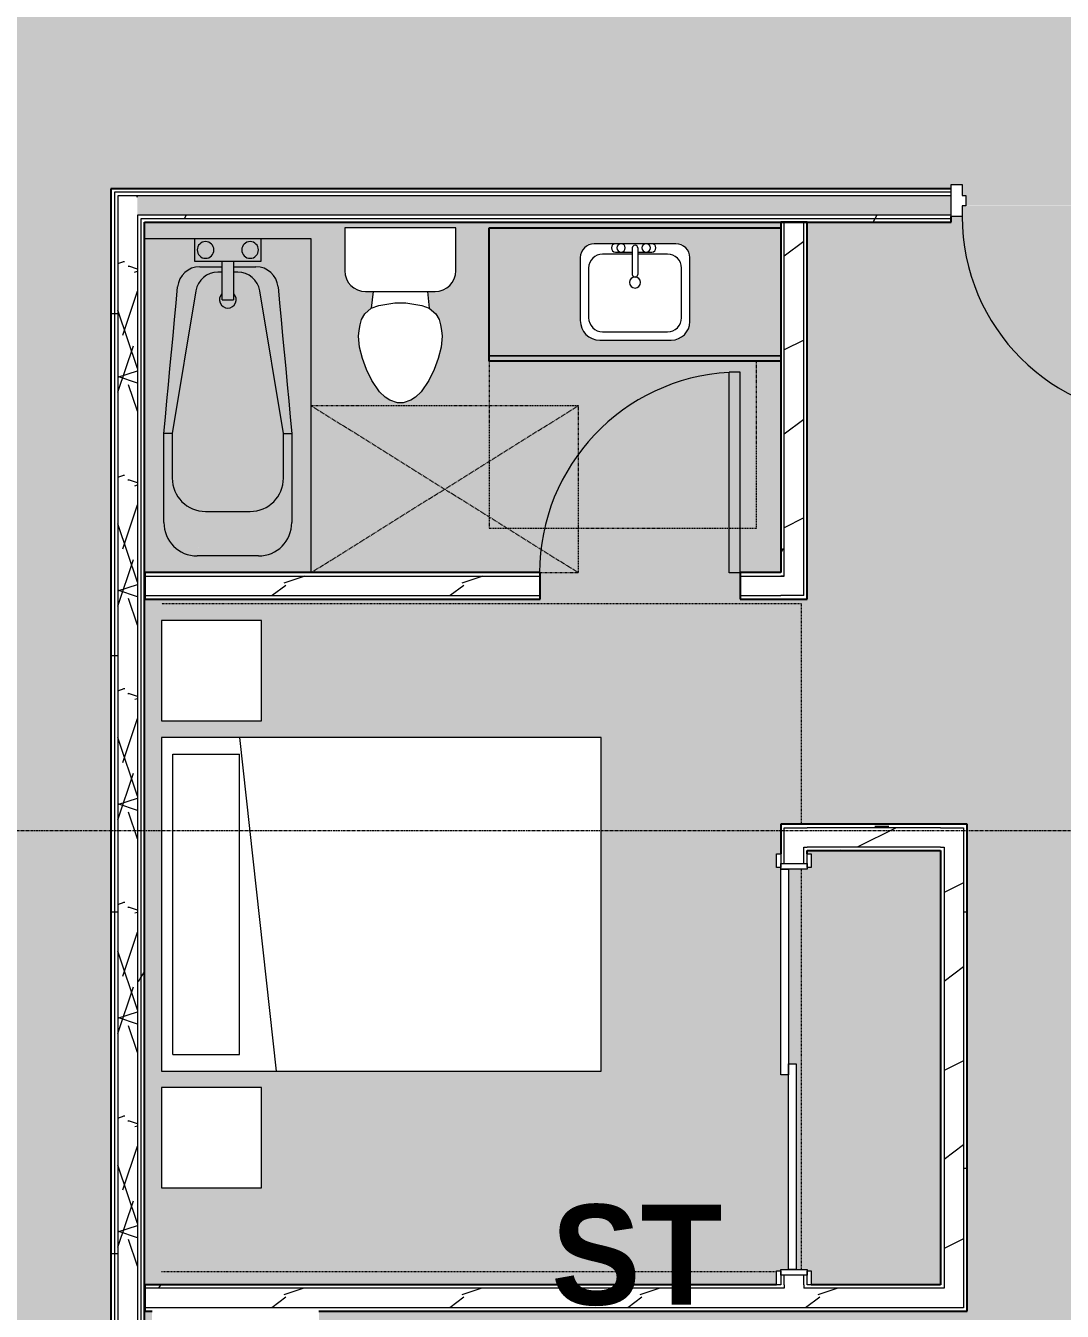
# Model space of a CAD drawing. Header units: inches. Extents: x -4501 to -113, y 9396 to 12816.
# Drawn here: x -3424.2 to -3237.9, y 11448.2 to 11679.3 of the extents above; entities that cross this region are included whole.
import ezdxf

# ---------------------------------------------------------------- set-up
doc = ezdxf.new("R2010")
doc.units = ezdxf.units.IN
doc.header["$MEASUREMENT"] = 0
for name, pattern in [('Dash 1_16_', [0.125, 0.0625, -0.0625]), ('Grid Line 1_2_', [0.875, 0.5, -0.125, 0.125, -0.125]), ('Hidden 1_8_', [0.1875, 0.125, -0.0625])]:
    doc.linetypes.add(name, pattern=pattern)
for name, color, linetype, lineweight in [('0-1', 7, 'Continuous', 5), ('0-3', 7, 'Continuous', 9), ('A-AREA-IDEN', 2, 'Continuous', 9), ('A-AREA-PATT-5', 254, 'Continuous', 9), ('A-DETL-HDLN-1', 7, 'Hidden 1_8_', 9), ('A-DOOR', 31, 'Continuous', 9), ('A-DOOR-3', 7, 'Continuous', 9), ('A-DOOR-4', 90, 'Continuous', 13), ('A-DOOR-6', 31, 'Continuous', 13), ('A-DOOR-FRAM', 31, 'Continuous', 13), ('A-DOOR-FRAM-2', 90, 'Continuous', 13), ('A-WALL', 113, 'Continuous', 9), ('A-WALL-3', 250, 'Continuous', 25), ('A-WALL-4', 7, 'Continuous', 9), ('A-WALL-PATT-1', 7, 'Continuous', 9), ('A-WALL-PATT-2', 8, 'Continuous', 9), ('A-WALL-PATT-3', 111, 'Continuous', 9), ('I-FURN-2', 7, 'Continuous', 9), ('I-FURN-HDLN-1', 254, 'Dash 1_16_', 9), ('I-WALL-1', 2, 'Continuous', 25), ('P-SANR-FIXT-1', 7, 'Continuous', 9), ('P-SANR-FIXT-3', 8, 'Continuous', 9), ('Q-CASE-1', 254, 'Continuous', 9), ('Q-CASE-2', 250, 'Continuous', 25), ('Q-CASE-3', 7, 'Continuous', 9), ('S-GRID-1', 1, 'Grid Line 1_2_', 9)]:
    doc.layers.add(name, color=color, linetype=linetype, lineweight=lineweight)
doc.layers.add('A-AREA-PATT-7', color=254, linetype='Continuous', lineweight=9, transparency=0.9)
doc.styles.add('Century Gothic_B', font='GOTHICB.TTF', dxfattribs={"height": 18})
pattern_1 = [(0, (0, 0), (61.44, 15.36), [2.534, -43.546, 2.534, -43.546, -245.76]), (0, (0, 0), (61.44, 15.36), [-92.16, 2.534, -89.626, 2.534, -43.546, -107.52]), (0, (0, 0), (61.44, 15.36), [-230.4, 2.534, -28.186, 2.534, -74.266]), (120, (23.04, 7.68), (-44.02215, 45.5286), [2.534, -43.546, 2.534, -43.546, -245.76]), (120, (23.04, 7.68), (-44.02215, 45.5286), [-92.16, 2.534, -89.626, 2.534, -43.546, -107.52]), (120, (23.04, 7.68), (-44.02215, 45.5286), [-230.4, 2.534, -28.186, 2.534, -74.266]), (240, (30.72, 38.4), (-17.41785, -60.8886), [2.534, -43.546, 2.534, -43.546, -245.76]), (240, (30.72, 38.4), (-17.41785, -60.8886), [-92.16, 2.534, -89.626, 2.534, -43.546, -107.52]), (240, (30.72, 38.4), (-17.41785, -60.8886), [-230.4, 2.534, -28.186, 2.534, -74.266])]
pattern_2 = [(216.87, (12.795, 31.987), (95.9612857, 63.9749714), [15.994, -143.942]), (206.565, (31.987, 22.391), (-31.986981, -31.986924), [35.763, -35.763]), (198.435, (31.987, 6.397), (-63.974746, -31.987128), [20.231, -80.922])]
pattern_3 = [(161.57, (0.96, 0.96), (-7.6802237, -0.0009796), [0, -54.643, 6.067, 0]), (18.43, (-0.96, 0.96), (-7.6802237, 0.0009796), [0, -54.643, 6.067, 0]), (108.43, (0.96, 0.96), (3.8382953, -19.2013653), [18.211, -42.499]), (71.57, (-0.96, 0.96), (3.8382953, 19.2013653), [18.211, -42.499])]

# ---------------------------------------------------------------- blocks, each defined once
blk = doc.blocks.new('Single-Flush - 36_ x 84_-1372839-FLOOR PLAN - 1ST FLOOR')
at = {"layer": 'A-DOOR-3'}
blk.add_arc((18, 2.37), 36.07, 93.1789, 180, dxfattribs=at)
at = {"layer": 'A-DOOR-4'}
for p, q in [((16, 2.37), (16, 38.39)), ((18, 38.39), (16, 38.39)), ((18, 2.37), (18, 38.39)), ((18, 2.37), (16, 2.37))]:
    blk.add_line(p, q, dxfattribs=at)
blk = doc.blocks.new('FOLDING_SLIDING CLOSET - 72_ x 80_-1372885-FLOOR PLAN - 1ST FLOOR')
at = {"layer": 'A-DOOR-3'}
for p, q in [((-38.75, 3.25), (-36.25, 3.25)), ((-38.75, 2.5), (-38.75, 3.25)), ((-36.25, 2.5), (-38.75, 2.5)), ((-36.25, 3.25), (-36.25, 2.5)), ((36.25, 3.25), (38.75, 3.25)), ((36.25, 2.5), (36.25, 3.25)), ((38.75, 2.5), (36.25, 2.5)), ((38.75, 3.25), (38.75, 2.5)), ((-38.75, -2.25), (-36.25, -2.25)), ((-38.75, -3), (-38.75, -2.25)), ((-36.25, -2.25), (-36.25, -3)), ((36.25, -2.25), (38.75, -2.25)), ((36.25, -3), (36.25, -2.25)), ((38.75, -2.25), (38.75, -3)), ((-36.25, -3), (-38.75, -3)), ((38.75, -3), (36.25, -3))]:
    blk.add_line(p, q, dxfattribs=at)
at = {"layer": 'A-DOOR-4'}
for p, q in [((-1, 0.5), (36, 0.5)), ((-1, -0.875), (-1, 0.5)), ((36, 0.5), (36, -0.875)), ((-36, -0.875), (1, -0.875)), ((-36, -2.25), (-36, -0.875)), ((1, -2.25), (-36, -2.25)), ((36, -0.875), (-1, -0.875)), ((1, -0.875), (1, -2.25))]:
    blk.add_line(p, q, dxfattribs=at)
at = {"layer": 'A-DOOR-FRAM-2'}
for p, q in [((-37, 2.5), (-36, 2.5)), ((-37, -2.25), (-37, 2.5)), ((-36, 2.5), (-36, -2.25)), ((36, 2.5), (37, 2.5)), ((36, -2.25), (36, 2.5)), ((37, 2.5), (37, -2.25)), ((-36, -2.25), (-37, -2.25)), ((37, -2.25), (36, -2.25))]:
    blk.add_line(p, q, dxfattribs=at)
blk = doc.blocks.new('Bed-Standard - Queen 60_ x 79_-V57-FLOOR PLAN - 1ST FLOOR')
at = {"layer": 'I-FURN-2'}
for p, q in [((40.69, 37.7), (-19.31, 37.7)), ((-19.31, 37.7), (-19.31, -41.3)), ((40.69, -41.3), (40.69, 37.7)), ((-16.31, 35.7), (-16.31, 23.7)), ((-16.31, 35.7), (37.69, 35.7)), ((37.69, 35.7), (37.69, 23.7)), ((40.69, 23.7), (-19.31, 17.13)), ((-16.31, 23.7), (37.69, 23.7)), ((-19.31, -41.3), (40.69, -41.3))]:
    blk.add_line(p, q, dxfattribs=at)
at = {"layer": 'I-FURN-HDLN-1'}
for p, q in [((-55.31, 37.7), (-55.31, -72.83)), ((64.69, -77.3), (64.69, 37.7)), ((-54.95, -77.3), (17.05, -77.3)), ((25.09, -77.3), (64.69, -77.3))]:
    blk.add_line(p, q, dxfattribs=at)
blk = doc.blocks.new('Table-Night Stand - 18_ x 18_ x 24_-1352623-FLOOR PLAN - 1ST FLOOR')
at = {"layer": 'I-FURN-2'}
for p, q in [((18.15, 18), (0.15, 18)), ((0.15, 18), (0.15, 0)), ((18.15, 0), (18.15, 18)), ((0.15, 0), (18.15, 0))]:
    blk.add_line(p, q, dxfattribs=at)
blk = doc.blocks.new('M_Sink Vanity-Square - 500 x 440mm-1352614-FLOOR PLAN - 1ST FLOOR')
at = {"layer": 'P-SANR-FIXT-1'}
for p, q in [((7.96, 7.09), (-6.72, 7.09)), ((7.96, 7.09), (-6.72, 7.09)), ((3.62, 7.09), (-2.88, 7.09)), ((0.12, 5.22), (-5.22, 5.22)), ((-2.88, 5.59), (0.12, 5.59)), ((0.12, 6.33), (0.12, 1.59)), ((1.12, 6.33), (1.12, 1.59)), ((1.12, 5.59), (3.62, 5.59)), ((6.46, 5.22), (1.12, 5.22)), ((-9.22, 4.59), (-9.22, -6.73)), ((-9.22, 4.59), (-9.22, -6.73)), ((-7.72, 2.72), (-7.72, -6.23)), ((8.96, -6.23), (8.96, 2.72)), ((10.46, -6.91), (10.46, 4.59)), ((10.46, -6.91), (10.46, 4.59)), ((-5.22, -8.73), (6.46, -8.73)), ((-5.72, -10.23), (7.14, -10.23)), ((-5.72, -10.23), (7.14, -10.23))]:
    blk.add_line(p, q, dxfattribs=at)
for centre, radius, start, end in [((-6.72, 4.59), 2.5, 90, 180), ((-6.72, 4.59), 2.5, 90, 180), ((-2.88, 6.34), 0.75, 90, 270), ((-1.88, 6.34), 0.75, 360, 180), ((2.62, 6.34), 0.75, 360, 180), ((3.62, 6.34), 0.75, 270, 90), ((7.96, 4.59), 2.5, 0, 90), ((7.96, 4.59), 2.5, 360, 90), ((-5.22, 2.72), 2.5, 90, 180), ((-1.88, 6.34), 0.75, 180, 0), ((0.62, 6.33), 0.5, 360, 180), ((2.62, 6.34), 0.75, 180, 360), ((6.46, 2.72), 2.5, 0, 90), ((0.62, 0.13), 1, 360, 180), ((0.62, 0.13), 1, 180, 0), ((0.62, 1.59), 0.5, 180, 0), ((-5.72, -6.73), 3.5, 180, 270), ((-5.72, -6.73), 3.5, 180, 270), ((-5.22, -6.23), 2.5, 180, 270), ((6.46, -6.23), 2.5, 270, 0), ((7.14, -6.91), 3.32, 270, 360), ((7.14, -6.91), 3.32, 270, 0)]:
    blk.add_arc(centre, radius, start, end, dxfattribs=at)
blk = doc.blocks.new('Toilet-Domestic-3D - Toilet-Domestic-3D-V32-FLOOR PLAN - 1ST FLOOR')
at = {"layer": 'P-SANR-FIXT-1'}
for p, q in [((-1.87, 11.5), (-0.5, 12)), ((-0.5, 12), (0.5, 12)), ((0.5, 12), (1.87, 11.5)), ((-5.13, 8), (-3.74, 10)), ((-3.74, 10), (-2.74, 11)), ((-2.74, 11), (-1.87, 11.5)), ((1.87, 11.5), (2.74, 11)), ((2.74, 11), (3.74, 10)), ((3.74, 10), (5.13, 8)), ((-6.06, 6), (-5.13, 8)), ((5.13, 8), (6.06, 6)), ((-6.79, 4), (-6.06, 6)), ((6.06, 6), (6.79, 4)), ((-7.33, 1.99), (-6.79, 4)), ((6.79, 4), (7.33, 1.99)), ((-7.5, 0), (-7.33, 1.99)), ((7.33, 1.99), (7.5, 0)), ((-7.41, -1), (-7.5, 0)), ((-7.24, -2), (-7.41, -1)), ((-6.97, -3), (-7.24, -2)), ((7.24, -2), (6.97, -3)), ((7.41, -1), (7.24, -2)), ((7.5, 0), (7.41, -1)), ((-6.4, -4), (-6.97, -3)), ((-5.21, -5), (-6.4, -4)), ((6.4, -4), (5.21, -5)), ((6.97, -3), (6.4, -4)), ((-3.84, -5.5), (-5.21, -5)), ((-4.86, -8.02), (-5.21, -5)), ((-1, -6), (-3.84, -5.5)), ((1, -6), (-1, -6)), ((3.84, -5.5), (1, -6)), ((5.21, -5), (3.84, -5.5)), ((4.86, -8.02), (5.21, -5)), ((6.25, -8.02), (-6.25, -8.02)), ((-9.98, -11.75), (-9.98, -19.48)), ((9.98, -19.48), (9.98, -11.75)), ((-9.98, -19.48), (9.98, -19.48))]:
    blk.add_line(p, q, dxfattribs=at)
for centre, start, end in [((-6.25, -11.75), 90, 180), ((6.25, -11.75), 0, 90)]:
    blk.add_arc(centre, 3.73, start, end, dxfattribs=at)
blk = doc.blocks.new('OD_CW_Base Cabinet - OD_CW_Base Cabinet-1434955-FLOOR PLAN - 1ST FLOOR')
at = {"layer": 'Q-CASE-1'}
blk.add_hatch(color=256, dxfattribs=at).paths.add_polyline_path([(24.44, 0), (0.74, 0), (0.74, -1), (53.11, -1), (53.11, 0)], flags=0)
h = blk.add_hatch(color=256, dxfattribs=at)
h.paths.add_polyline_path([(17.08, -1), (0.74, -1), (0.74, -24), (53.11, -24), (53.11, -1), (17.2, -1)], flags=0)
h.paths.add_polyline_path([(33.27, -3.8), (34.27, -3.96), (35.02, -4.27), (35.74, -4.83), (36.3, -5.55), (36.65, -6.4), (36.77, -7.3), (36.68, -19.27), (36.43, -19.88), (36.04, -20.39), (35.52, -20.79), (34.91, -21.04), (34.27, -21.13), (18.94, -21.04), (18.33, -20.79), (17.81, -20.39), (17.42, -19.88), (17.17, -19.27), (17.08, -18.63), (17.08, -7.12), (17.2, -6.26), (17.53, -5.46), (18.06, -4.77), (18.74, -4.25), (19.58, -3.91), (20.4, -3.8), (24.44, -3.8)], flags=0)
at = {"layer": 'Q-CASE-2'}
for p, q in [((0.74, 0), (53.11, 0)), ((53.11, 0), (53.11, -24)), ((53.11, -24), (0.74, -24))]:
    blk.add_line(p, q, dxfattribs=at)
at = {"layer": 'Q-CASE-3'}
for p, q in [((0.74, 0), (53.11, 0)), ((53.11, -1), (0.74, -1)), ((0.74, -1), (53.11, -1)), ((53.11, 0), (53.11, -1)), ((53.11, -1), (53.11, -24)), ((53.11, -24), (0.74, -24))]:
    blk.add_line(p, q, dxfattribs=at)
blk = doc.blocks.new('Bath Tub - Maestro - 60_x30_-V33-FLOOR PLAN - 1ST FLOOR')
at = {"layer": 'P-SANR-FIXT-3'}
for points in [[(0, -30), (60, -30), (60, 0), (0, 0), (0, -9), (4, -9), (4, -14), (5, -14), (5.05, -9.3), (5.21, -8.67), (5.48, -8.06), (5.83, -7.51), (6.27, -7.03), (6.79, -6.62), (7.36, -6.31), (7.98, -6.09), (9.35, -5.91), (35, -3.5), (51, -3.5), (52.04, -3.59), (53.05, -3.86), (54, -4.3), (54.95, -5), (55.6, -5.64), (56.2, -6.5), (56.64, -7.45), (56.91, -8.46), (57, -9.5), (57, -20.5), (56.77, -22.11), (56.2, -23.5), (55.24, -24.74), (54, -25.7), (52.55, -26.3), (51, -26.5), (34.42, -26.45), (7.98, -23.91), (7.36, -23.69), (6.79, -23.38), (6.27, -22.97), (5.59, -22.11), (5.48, -21.94), (5.21, -21.33), (5.05, -20.7), (5, -19), (5, -16), (4, -16), (4, -21), (0, -21), (0, -26.5)], [(9.35, -9.26), (35, -5), (35, -3.5), (8.63, -5.97), (9.17, -8.44)], [(35, -5), (43, -5), (51, -3.5), (35, -3.5), (35, -4.91)], [(49, -11), (57, -9.5), (56.91, -8.46), (56.64, -7.45), (56.2, -6.5), (55.29, -5.34), (54.86, -4.9), (54, -4.3), (53.05, -3.86), (52.04, -3.59), (51, -3.5), (43, -5), (44.55, -5.2), (46, -5.8), (47.28, -6.81), (48.2, -8), (48.8, -9.5), (48.9, -10.25)], [(6, -13.2), (6.24, -11.83), (6.98, -10.59), (8.03, -9.72), (9.35, -9.26), (8.63, -5.97), (7.98, -6.09), (7.36, -6.31), (6.74, -6.66), (6.27, -7.03), (5.72, -7.68), (5.48, -8.06), (5.21, -8.67), (5.05, -9.3), (5.05, -10.13), (5.92, -12.94)], [(43, -25), (44.55, -24.8), (46, -24.2), (47.24, -23.24), (48.2, -22), (48.8, -20.5), (49, -19), (49, -11), (48.8, -9.45), (48.12, -7.9), (47.06, -6.62), (46, -5.8), (44.55, -5.2), (43, -5), (35, -5), (9.13, -9.33), (7.98, -9.76), (6.82, -10.83), (6.24, -11.83), (6, -13.2), (6, -14), (10.94, -14), (10.94, -16), (6, -16), (6, -16.8), (6.24, -18.17), (6.98, -19.41), (8.03, -20.28), (9.35, -20.74), (35, -25)], [(57, -20.5), (57, -9.5), (49, -11), (49, -19), (56.8, -20.46)], [(5.32, -16), (10.94, -16), (10.94, -14), (4, -14), (4, -16), (5.21, -16)], [(8.63, -24.03), (9.35, -20.74), (8.03, -20.28), (6.95, -19.38), (6.24, -18.17), (6, -16.8), (5, -20.04), (5.06, -20.74), (5.24, -21.4), (5.59, -22.11), (5.87, -22.53), (6.33, -23.02), (6.79, -23.38), (7.36, -23.69), (8, -23.92)], [(35, -26.5), (35, -25), (9.35, -20.74), (8.63, -24.03), (34.42, -26.45)], [(51, -26.5), (52.55, -26.3), (54, -25.7), (55.42, -24.51), (56.24, -23.4), (56.8, -22.05), (57, -20.5), (49, -19), (48.8, -20.55), (48.11, -22.11), (47.06, -23.38), (46, -24.2), (44.55, -24.8), (43, -25), (49.91, -26.3)], [(51, -26.5), (43, -25), (35, -25), (35, -26.5), (49.3, -26.5)]]:
    blk.add_hatch(color=256, dxfattribs=at).paths.add_polyline_path(points, flags=0)
h = blk.add_hatch(color=256, dxfattribs=at)
h.paths.add_polyline_path([(3.06, -21), (4, -21), (4, -9), (0, -9), (0, -21), (2.24, -21)], flags=0)
h.paths.add_polyline_path([(2, -20.5), (1.61, -20.45), (1.25, -20.3), (0.94, -20.06), (0.7, -19.75), (0.55, -19.39), (0.5, -19), (0.55, -18.61), (0.7, -18.25), (0.94, -17.94), (1.25, -17.7), (1.61, -17.55), (2, -17.5), (2.39, -17.55), (3.02, -17.91), (3.06, -17.94), (3.35, -18.36), (3.45, -18.61), (3.5, -19), (3.35, -19.64), (3.3, -19.75), (3.06, -20.06), (2.75, -20.3), (2.38, -20.45)], flags=0)
h.paths.add_polyline_path([(2, -12.5), (1.61, -12.45), (1.25, -12.3), (0.94, -12.06), (0.7, -11.75), (0.55, -11.34), (0.5, -11), (0.55, -10.61), (0.7, -10.25), (0.94, -9.94), (1.25, -9.7), (1.61, -9.55), (2, -9.5), (2.39, -9.55), (2.75, -9.7), (3.06, -9.94), (3.35, -10.36), (3.45, -10.61), (3.5, -11), (3.35, -11.64), (3.3, -11.75), (3.06, -12.06), (2.75, -12.3), (2.39, -12.45)], flags=0)
h = blk.add_hatch(color=256, dxfattribs=at)
h.paths.add_polyline_path([(2, -20.5), (2.39, -20.45), (2.75, -20.3), (3.06, -20.06), (3.43, -19.44), (3.45, -19.39), (3.5, -19), (3.35, -18.36), (3.3, -18.25), (3.02, -17.91), (2.75, -17.7), (2.39, -17.55), (2, -17.5), (1.61, -17.55), (1.25, -17.7), (0.94, -17.94), (0.7, -18.25), (0.55, -18.61), (0.5, -19), (0.55, -19.39), (0.7, -19.75), (0.94, -20.06), (1.25, -20.3), (1.61, -20.45)], flags=0)
h.paths.add_polyline_path([(2, -12.5), (2.39, -12.45), (2.75, -12.3), (3.06, -12.06), (3.35, -11.64), (3.45, -11.34), (3.5, -11), (3.35, -10.36), (3.3, -10.25), (3.06, -9.94), (2.75, -9.7), (2.39, -9.55), (2, -9.5), (1.61, -9.55), (1.25, -9.7), (0.94, -9.94), (0.7, -10.25), (0.55, -10.61), (0.5, -11), (0.55, -11.39), (0.7, -11.75), (0.94, -12.06), (1.25, -12.3), (1.61, -12.45)], flags=0)
h = blk.add_hatch(color=256, dxfattribs=at)
h.paths.add_polyline_path([(5, -20.04), (6, -16.8), (6, -16), (5, -16), (5, -19.61)], flags=0)
h.paths.add_polyline_path([(5, -14), (6, -14), (6, -13.2), (5, -9.96), (5, -11.34)], flags=0)
at = {"layer": 'P-SANR-FIXT-1'}
for p, q in [((60, 0), (0, 0)), ((0, 0), (0, -9)), ((35, -3.5), (51, -3.5)), ((35, -5), (35, -3.5)), ((35, -5), (9.35, -9.26)), ((43, -5), (35, -5)), ((4, -9), (0, -9)), ((0, -9), (0, -21)), ((4, -14), (4, -9)), ((5, -14), (5, -9.96)), ((49, -19), (49, -11)), ((57, -9.5), (57, -20.5)), ((6, -13.2), (6, -14)), ((4, -16), (4, -14)), ((4, -14), (10.94, -14)), ((4, -21), (4, -16)), ((10.94, -16), (4, -16)), ((5, -20.04), (5, -16)), ((6, -16), (6, -16.8)), ((10.94, -16), (10.94, -14)), ((9.35, -20.74), (35, -25)), ((0, -21), (0, -30)), ((0, -21), (4, -21)), ((35, -25), (35, -26.5)), ((35, -25), (43, -25)), ((51, -26.5), (35, -26.5))]:
    blk.add_line(p, q, dxfattribs=at)
at = {"layer": 'P-SANR-FIXT-1', "flags": 128}
for points in [[(8.63, -5.97), (11.56, -5.7), (14.49, -5.42), (17.42, -5.15), (20.35, -4.87), (23.28, -4.6), (26.21, -4.32), (29.14, -4.05), (32.07, -3.77), (35, -3.5)], [(35, -26.5), (32.07, -26.23), (29.14, -25.95), (26.21, -25.68), (23.28, -25.4), (20.35, -25.13), (17.42, -24.85), (14.49, -24.58), (11.56, -24.3), (8.63, -24.03)]]:
    blk.add_lwpolyline(points, dxfattribs=at)
at = {"layer": 'P-SANR-FIXT-1'}
for centre, radius, start, end in [((51, -9.5), 6, 0, 90), ((9, -9.96), 4, 95.3558, 180), ((43, -11), 6, 360, 90), ((2, -11), 1.5, 0, 180), ((2, -11), 1.5, 180, 360), ((10, -13.2), 4, 99.4223, 180), ((10.94, -15), 1.5, 0, 135), ((10.94, -15), 1.5, 225, 360), ((2, -19), 1.5, 0, 180), ((10, -16.8), 4, 180, 260.5777), ((2, -19), 1.5, 180, 360), ((9, -20.04), 4, 180, 264.6442), ((43, -19), 6, 270, 0), ((51, -20.5), 6, 270, 0)]:
    blk.add_arc(centre, radius, start, end, dxfattribs=at)
blk = doc.blocks.new('1750 Ox - Unit Layouts_rvt-1-FLOOR PLAN - 1ST FLOOR')
at = {"layer": 'A-WALL-PATT-1'}
h = blk.add_hatch(dxfattribs=at)
h.set_pattern_fill('FP_2', color=256, style=0, pattern_type=2)
h.set_pattern_definition(pattern_1)
h.paths.add_polyline_path([(-3288.55, 11580.36), (-3287.92, 11580.36), (-3287.92, 11643.99), (-3288.55, 11643.99), (-3288.55, 11580.99)], flags=0)
h = blk.add_hatch(dxfattribs=at)
h.set_pattern_fill('FP_2', color=256, style=0, pattern_type=2)
h.set_pattern_definition(pattern_1)
h.paths.add_polyline_path([(-3259.17, 11535.14), (-3255.67, 11535.14), (-3255.68, 11535.77), (-3287.92, 11535.77), (-3287.92, 11535.14), (-3259.8, 11535.14)], flags=0)
h = blk.add_hatch(dxfattribs=at)
h.set_pattern_fill('FP_2', color=256, style=0, pattern_type=2)
h.set_pattern_definition(pattern_1)
h.paths.add_polyline_path([(-3255.67, 11448.85), (-3255.05, 11448.85), (-3255.05, 11535.77), (-3255.67, 11535.77), (-3255.67, 11452.35)], flags=0)
h = blk.add_hatch(dxfattribs=at)
h.set_pattern_fill('FP_2', color=256, style=0, pattern_type=2)
h.set_pattern_definition(pattern_1)
h.paths.add_polyline_path([(-3259.8, 11531.02), (-3259.8, 11531.64), (-3283.8, 11531.64), (-3283.8, 11531.02)], flags=0)
h = blk.add_hatch(dxfattribs=at)
h.set_pattern_fill('FP_2', color=256, style=0, pattern_type=2)
h.set_pattern_definition(pattern_1)
h.paths.add_polyline_path([(-3287.92, 11452.35), (-3287.92, 11452.97), (-3402.84, 11452.97), (-3402.84, 11452.35), (-3312.25, 11452.35)], flags=0)
h.paths.add_polyline_path([(-3284.42, 11452.35), (-3259.17, 11452.35), (-3259.17, 11452.97), (-3284.42, 11452.97)], flags=0)
at = {"layer": 'A-WALL-PATT-2'}
h = blk.add_hatch(dxfattribs=at)
h.set_pattern_fill('FP_4', color=256, style=0, pattern_type=2)
h.set_pattern_definition(pattern_2)
h.paths.add_polyline_path([(-3284.42, 11576.86), (-3284.42, 11643.99), (-3287.92, 11643.99), (-3287.92, 11576.86)], flags=0)
h = blk.add_hatch(dxfattribs=at)
h.set_pattern_fill('FP_4', color=256, style=0, pattern_type=2)
h.set_pattern_definition(pattern_2)
h.paths.add_polyline_path([(-3331.81, 11576.86), (-3331.81, 11580.36), (-3402.84, 11580.36), (-3402.84, 11576.86), (-3370.54, 11576.86)], flags=0)
h.paths.add_polyline_path([(-3295.81, 11576.86), (-3287.92, 11576.92), (-3287.92, 11580.36), (-3295.81, 11580.36)], flags=0)
h = blk.add_hatch(dxfattribs=at)
h.set_pattern_fill('FP_4', color=256, style=0, pattern_type=2)
h.set_pattern_definition(pattern_2)
h.paths.add_polyline_path([(-3283.8, 11531.64), (-3259.17, 11531.64), (-3259.17, 11535.14), (-3284.42, 11535.14), (-3284.42, 11531.64)], flags=0)
h = blk.add_hatch(dxfattribs=at)
h.set_pattern_fill('FP_4', color=256, style=0, pattern_type=2)
h.set_pattern_definition(pattern_2)
h.paths.add_polyline_path([(-3259.17, 11452.35), (-3255.67, 11452.35), (-3255.67, 11535.14), (-3259.17, 11535.14), (-3259.17, 11452.35)], flags=0)
h = blk.add_hatch(dxfattribs=at)
h.set_pattern_fill('FP_4', color=256, style=0, pattern_type=2)
h.set_pattern_definition(pattern_2)
h.paths.add_polyline_path([(-3312.25, 11448.85), (-3255.67, 11448.85), (-3255.67, 11452.35), (-3402.84, 11452.35), (-3402.84, 11448.85), (-3320.84, 11448.85)], flags=0)
at = {"layer": 'A-DETL-HDLN-1'}
for p, q in [((-3340.92, 11618.99), (-3340.92, 11588.99)), ((-3292.92, 11588.99), (-3292.92, 11618.99)), ((-3324.92, 11610.99), (-3372.92, 11610.99)), ((-3324.92, 11610.99), (-3372.92, 11580.99)), ((-3372.92, 11610.99), (-3324.92, 11580.99)), ((-3324.92, 11580.99), (-3324.92, 11610.99)), ((-3340.92, 11588.99), (-3292.92, 11588.99)), ((-3331.81, 11580.99), (-3324.92, 11580.99))]:
    blk.add_line(p, q, dxfattribs=at)
at = {"layer": 'A-WALL-3'}
for p, q in [((-3288.55, 11643.99), (-3288.55, 11580.99)), ((-3283.8, 11643.99), (-3288.55, 11643.99)), ((-3283.8, 11576.24), (-3283.8, 11643.99)), ((-3331.81, 11580.99), (-3402.84, 11580.99)), ((-3402.84, 11580.99), (-3402.84, 11576.24)), ((-3331.81, 11576.24), (-3331.81, 11580.99)), ((-3288.55, 11580.99), (-3295.81, 11580.99)), ((-3295.81, 11580.99), (-3295.81, 11576.24)), ((-3402.84, 11576.24), (-3331.81, 11576.24)), ((-3295.81, 11576.24), (-3288.55, 11576.24)), ((-3288.55, 11576.24), (-3284.42, 11576.24)), ((-3284.42, 11576.24), (-3283.8, 11576.24)), ((-3288.55, 11535.77), (-3288.55, 11530.47)), ((-3287.92, 11535.77), (-3288.55, 11535.77)), ((-3283.8, 11535.77), (-3287.92, 11535.77)), ((-3259.8, 11535.77), (-3283.8, 11535.77)), ((-3255.67, 11535.77), (-3259.8, 11535.77)), ((-3255.05, 11535.77), (-3255.67, 11535.77)), ((-3255.05, 11452.97), (-3255.05, 11535.77)), ((-3283.8, 11530.47), (-3283.8, 11531.02)), ((-3283.8, 11531.02), (-3259.8, 11531.02)), ((-3259.8, 11531.02), (-3259.8, 11452.97)), ((-3289.3, 11452.97), (-3402.84, 11452.97)), ((-3402.84, 11452.97), (-3402.84, 11448.22)), ((-3259.8, 11452.97), (-3283.05, 11452.97)), ((-3255.05, 11448.85), (-3255.05, 11452.97)), ((-3402.84, 11448.22), (-3401.55, 11448.22)), ((-3371.55, 11448.22), (-3255.05, 11448.22)), ((-3255.05, 11448.22), (-3255.05, 11448.85))]:
    blk.add_line(p, q, dxfattribs=at)
at = {"layer": 'A-WALL-4'}
for p, q in [((-3287.92, 11580.36), (-3287.92, 11643.99)), ((-3284.42, 11576.86), (-3284.42, 11643.99)), ((-3402.84, 11580.36), (-3331.81, 11580.36)), ((-3295.81, 11580.36), (-3288.55, 11580.36)), ((-3288.55, 11580.36), (-3287.92, 11580.36)), ((-3287.92, 11580.36), (-3288.55, 11580.36)), ((-3402.84, 11576.86), (-3331.81, 11576.86)), ((-3295.81, 11576.86), (-3288.55, 11576.86)), ((-3287.92, 11576.86), (-3288.55, 11576.86)), ((-3284.42, 11576.86), (-3287.92, 11576.86)), ((-3287.92, 11528.72), (-3287.92, 11535.14)), ((-3287.92, 11535.14), (-3284.42, 11535.14)), ((-3284.42, 11535.14), (-3283.8, 11535.14)), ((-3259.8, 11535.14), (-3283.8, 11535.14)), ((-3259.8, 11535.14), (-3259.17, 11535.14)), ((-3259.17, 11535.14), (-3255.67, 11535.14)), ((-3255.67, 11535.14), (-3255.67, 11452.97)), ((-3284.42, 11528.72), (-3284.42, 11531.64)), ((-3284.42, 11531.64), (-3283.8, 11531.64)), ((-3259.8, 11531.64), (-3283.8, 11531.64)), ((-3259.8, 11531.64), (-3259.17, 11531.64)), ((-3259.17, 11531.64), (-3259.17, 11452.97)), ((-3287.92, 11452.97), (-3287.92, 11454.72)), ((-3284.42, 11452.97), (-3284.42, 11454.72)), ((-3287.92, 11452.35), (-3402.84, 11452.35)), ((-3287.92, 11452.97), (-3287.92, 11452.35)), ((-3284.42, 11452.97), (-3284.42, 11452.35)), ((-3259.17, 11452.35), (-3284.42, 11452.35)), ((-3259.17, 11452.97), (-3259.17, 11452.35)), ((-3255.67, 11452.97), (-3255.67, 11452.35)), ((-3255.67, 11452.35), (-3255.67, 11448.85)), ((-3255.67, 11448.85), (-3402.84, 11448.85))]:
    blk.add_line(p, q, dxfattribs=at)
at = {"layer": '0-3'}
for name, p, rotation in [('Toilet-Domestic-3D - Toilet-Domestic-3D-V32-FLOOR PLAN - 1ST FLOOR', (-3356.92, 11623.51), 180), ('OD_CW_Base Cabinet - OD_CW_Base Cabinet-1434955-FLOOR PLAN - 1ST FLOOR', (-3287.81, 11618.99), 180), ('Bath Tub - Maestro - 60_x30_-V33-FLOOR PLAN - 1ST FLOOR', (-3372.92, 11640.99), 270), ('Bed-Standard - Queen 60_ x 79_-V57-FLOOR PLAN - 1ST FLOOR', (-3362.13, 11510.68), 89.99999999999743), ('Table-Night Stand - 18_ x 18_ x 24_-1352623-FLOOR PLAN - 1ST FLOOR', (-3381.84, 11554.22), 89.99999999999297), ('FOLDING_SLIDING CLOSET - 72_ x 80_-1372885-FLOOR PLAN - 1ST FLOOR', (-3286.3, 11491.72), 270.0000000000007), ('Table-Night Stand - 18_ x 18_ x 24_-1352623-FLOOR PLAN - 1ST FLOOR', (-3381.84, 11470.29), 89.99999999999743)]:
    blk.add_blockref(name, p, dxfattribs=dict(at, rotation=rotation))
for name, p in [('M_Sink Vanity-Square - 500 x 440mm-1352614-FLOOR PLAN - 1ST FLOOR', (-3315.35, 11633.02)), ('Single-Flush - 36_ x 84_-1372839-FLOOR PLAN - 1ST FLOOR', (-3313.81, 11578.61))]:
    blk.add_blockref(name, p, dxfattribs=at)
blk = doc.blocks.new('HOLLOW METAL - UNIT DOOR-1758958-FLOOR PLAN - 1ST FLOOR')
at = {"layer": 'A-DOOR'}
blk.add_arc((18, -2.25), 36, 180, 270, dxfattribs=at)
at = {"layer": 'A-DOOR-6'}
for p, q in [((16.25, -2.25), (18, -2.25)), ((16.25, -38.25), (16.25, -2.25)), ((18, -2.25), (18, -38.25)), ((18, -38.25), (16.25, -38.25))]:
    blk.add_line(p, q, dxfattribs=at)
at = {"layer": 'A-DOOR-FRAM'}
for p, q in [((-20, 3.5), (-18, 3.5)), ((-20, -2.25), (-20, 3.5)), ((-18, 3.5), (-18, 1.5625)), ((18, 3.5), (20, 3.5)), ((18, 1.5625), (18, 3.5)), ((20, 3.5), (20, -2.25)), ((-18, 1.5625), (-17.375, 1.5625)), ((-17.375, 1.5625), (-17.375, -0.3125)), ((17.375, 1.5625), (18, 1.5625)), ((17.375, -0.3125), (17.375, 1.5625)), ((-18, -2.25), (-20, -2.25)), ((-18, -0.3125), (-18, -2.25)), ((-17.375, -0.3125), (-18, -0.3125)), ((18, -0.3125), (17.375, -0.3125)), ((18, -2.25), (18, -0.3125)), ((20, -2.25), (18, -2.25))]:
    blk.add_line(p, q, dxfattribs=at)

msp = doc.modelspace()

# ---------------------------------------------------------------- hatches: boundary and pattern name
at = {"layer": 'A-AREA-PATT-5'}
h = msp.add_hatch(color=256, dxfattribs=at)
h.paths.add_polyline_path([(-3402.9237, 11285.9144), (-3254.6737, 11285.9144), (-3254.6737, 11314.9144), (-3249.0487, 11314.9144), (-3249.0487, 11310.1644), (-3249.9237, 11310.1644), (-3249.9237, 11285.9144), (-3248.1737, 11285.9144), (-3248.1737, 11309.1644), (-3238.4884, 11309.1644), (-3238.4237, 11309.6644), (-3238.359, 11309.6644), (-3238.359, 11309.1644), (-3221.8139, 11309.1644), (-3221.7362, 11309.6644), (-3221.2836, 11309.6644), (-3221.2836, 11309.1644), (-3220.1737, 11309.1644), (-3220.1352, 11285.9144), (-3216.9237, 11285.9144), (-3216.9237, 11310.1644), (-3219.0487, 11310.1644), (-3219.0487, 11314.9144), (-3216.9237, 11314.9144), (-3216.9237, 11332.6139), (-3232.9237, 11332.6139), (-3232.9237, 11350.6139), (-3228.9237, 11350.6139), (-3228.9237, 11386.6139), (-3232.9237, 11386.6139), (-3232.9237, 11404.6139), (-3216.9237, 11404.6139), (-3216.9237, 11643.9894), (-3217.9237, 11643.9894), (-3217.9237, 11644.9894), (-3219.9237, 11644.9894), (-3219.9237, 11646.9269), (-3255.9237, 11646.9269), (-3255.9237, 11644.9894), (-3257.9237, 11644.9894), (-3257.9237, 11643.9894), (-3283.7987, 11643.9894), (-3283.7987, 11576.2394), (-3295.8098, 11576.2394), (-3295.8098, 11580.9894), (-3288.5487, 11580.9894), (-3288.5487, 11618.9894), (-3340.9237, 11618.9894), (-3340.9237, 11642.9894), (-3288.5487, 11642.9894), (-3288.5487, 11643.9894), (-3402.9237, 11643.9894), (-3402.9237, 11640.9894), (-3372.9237, 11640.9894), (-3372.9237, 11580.9894), (-3331.8098, 11580.9894), (-3331.8098, 11576.2394), (-3402.8384, 11576.2394), (-3402.9237, 11412.4721), (-3401.5487, 11412.4721), (-3401.5487, 11448.2221), (-3402.8384, 11448.2221), (-3402.8384, 11452.9721), (-3289.2987, 11452.9721), (-3289.2987, 11455.4721), (-3288.5487, 11455.4721), (-3288.5487, 11455.7221), (-3287.1737, 11455.7221), (-3287.1737, 11490.7221), (-3288.5487, 11490.7221), (-3288.6217, 11527.9721), (-3289.2987, 11527.9721), (-3289.2987, 11530.4721), (-3288.5487, 11530.4721), (-3288.5487, 11535.769), (-3255.0487, 11535.769), (-3255.0487, 11448.2221), (-3371.5487, 11448.2221), (-3371.5487, 11412.4721), (-3379.5487, 11412.4721), (-3379.5487, 11314.5971), (-3378.1206, 11314.5971), (-3377.9237, 11314.4002), (-3377.9237, 11313.5041), (-3377.6737, 11313.5041), (-3377.6737, 11309.6412), (-3377.4237, 11309.6412), (-3377.4237, 11307.9364), (-3377.6737, 11307.9364), (-3377.6737, 11298.447), (-3377.4237, 11298.447), (-3377.4237, 11297.8565), (-3377.6737, 11297.8565), (-3377.6737, 11297.2659), (-3377.4237, 11297.2659), (-3377.4237, 11296.6754), (-3377.6737, 11296.6754), (-3377.6737, 11296.0848), (-3377.4237, 11296.0848), (-3377.4237, 11295.4943), (-3377.6737, 11295.4943), (-3377.6737, 11294.9037), (-3377.4237, 11294.9037), (-3377.4237, 11294.3132), (-3377.6737, 11294.3132), (-3377.6737, 11291.69), (-3377.9237, 11291.6689), (-3377.977, 11290.7407), (-3378.1206, 11290.5971), (-3379.5487, 11290.5971), (-3379.5487, 11287.3368), (-3402.9237, 11287.3368)], flags=0)
h.paths.add_polyline_path([(-3329.9237, 11323.1037), (-3329.9237, 11407.1037), (-3294.9237, 11407.1037), (-3294.9237, 11401.1037), (-3293.9237, 11401.1037), (-3293.9237, 11329.1037), (-3294.9237, 11329.1037), (-3294.9237, 11323.1037), (-3325.9237, 11323.1037)], flags=0)
h.paths.add_polyline_path([(-3249.9237, 11338.1037), (-3278.9237, 11338.1037), (-3278.9237, 11398.1037), (-3248.9237, 11398.1037), (-3248.9237, 11338.1037), (-3249.0487, 11338.1037)], flags=0)
h.paths.add_polyline_path([(-3283.0487, 11452.9721), (-3259.7987, 11452.9721), (-3259.7987, 11531.019), (-3283.7987, 11531.019), (-3283.7987, 11530.4721), (-3283.0487, 11530.4721), (-3283.0487, 11527.9721), (-3283.7987, 11527.9721), (-3283.7987, 11527.7221), (-3287.1737, 11527.7221), (-3287.1737, 11492.7221), (-3285.7987, 11492.7221), (-3285.7987, 11455.7221), (-3283.7987, 11455.7221), (-3283.7987, 11455.4721), (-3283.0487, 11455.4721), (-3283.0487, 11453.7221)], flags=0)
h.paths.add_polyline_path([(-3399.8384, 11470.4326), (-3399.8384, 11488.4326), (-3381.8384, 11488.4326), (-3381.8384, 11470.4326)], flags=0)
h.paths.add_polyline_path([(-3381.8384, 11491.3644), (-3399.8384, 11491.3644), (-3399.8384, 11551.3644), (-3320.8384, 11551.3644), (-3320.8384, 11491.3644), (-3371.5487, 11491.3644)], flags=0)
h.paths.add_polyline_path([(-3381.8384, 11554.3644), (-3399.8384, 11554.3644), (-3399.8384, 11572.3644), (-3381.8384, 11572.3644), (-3381.8384, 11557.6543)], flags=0)
h.paths.add_polyline_path([(-3219.9237, 11608.9894), (-3221.6737, 11608.9894), (-3221.6737, 11644.9894), (-3219.9237, 11644.9894), (-3219.9237, 11622.2394)], flags=0)
h.paths.add_polyline_path([(-3357.4237, 11611.5132), (-3358.7975, 11612.0132), (-3359.6635, 11612.5132), (-3360.6635, 11613.5132), (-3362.0509, 11615.5132), (-3362.9835, 11617.5132), (-3363.7115, 11619.5132), (-3364.2494, 11621.5208), (-3364.4237, 11623.5132), (-3364.2494, 11625.0037), (-3364.1596, 11625.5132), (-3363.8916, 11626.5132), (-3363.3249, 11627.5132), (-3362.1331, 11628.5132), (-3361.7854, 11631.537), (-3363.1737, 11631.537), (-3364.1382, 11631.6639), (-3365.0368, 11632.0362), (-3365.8086, 11632.6283), (-3366.4007, 11633.4001), (-3366.773, 11634.2988), (-3366.9, 11635.2632), (-3366.9, 11642.9894), (-3346.9475, 11642.9894), (-3346.9475, 11635.2632), (-3347.0745, 11634.2988), (-3347.4467, 11633.4001), (-3348.0389, 11632.6283), (-3348.8106, 11632.0362), (-3349.7093, 11631.6639), (-3351.302, 11631.537), (-3352.0621, 11631.537), (-3351.7144, 11628.5132), (-3350.5226, 11627.5132), (-3349.9558, 11626.5132), (-3349.598, 11625.0037), (-3349.4237, 11623.5132), (-3349.598, 11621.5208), (-3350.136, 11619.5132), (-3350.8639, 11617.5132), (-3351.7965, 11615.5132), (-3353.184, 11613.5132), (-3354.184, 11612.5132), (-3355.05, 11612.0132), (-3356.4237, 11611.5132)], flags=0)
at = {"layer": 'A-AREA-PATT-7'}
msp.add_hatch(color=256, dxfattribs=at).paths.add_polyline_path([(-3479.7205, 10859.1394), (-3414.5487, 10859.1394), (-3414.5487, 11285.9144), (-3408.9237, 11285.9144), (-3408.9237, 11649.9894), (-3257.9237, 11649.9894), (-3257.9237, 11650.7394), (-3255.9237, 11650.7394), (-3255.9237, 11648.8019), (-3255.2987, 11648.7394), (-3255.2987, 11646.9894), (-3220.5487, 11646.9894), (-3220.5487, 11648.8019), (-3219.9237, 11648.8019), (-3219.9237, 11650.7394), (-3217.9237, 11650.7394), (-3217.9237, 11649.9894), (-3088.1947, 11649.9894), (-3088.1947, 11650.7394), (-3086.1947, 11650.7394), (-3086.1947, 11648.8019), (-3085.5697, 11648.7394), (-3085.5697, 11646.9894), (-3050.8197, 11646.9894), (-3050.8197, 11648.8019), (-3050.1947, 11648.8019), (-3050.1947, 11650.7394), (-3048.1947, 11650.7394), (-3048.1947, 11649.9894), (-2803.6528, 11649.9894), (-2803.6528, 11650.7394), (-2801.6528, 11650.7394), (-2801.6528, 11648.8019), (-2801.0278, 11648.7394), (-2801.0278, 11646.9894), (-2766.2778, 11646.9894), (-2766.2778, 11648.8019), (-2765.6528, 11648.8019), (-2765.6528, 11650.7394), (-2763.6528, 11650.7394), (-2763.6528, 11649.9894), (-2627.9237, 11649.9894), (-2627.9237, 11650.7394), (-2625.9237, 11650.7394), (-2625.9237, 11648.8019), (-2625.2987, 11648.8019), (-2625.2987, 11646.9894), (-2590.5487, 11646.9894), (-2590.5487, 11648.8019), (-2589.9237, 11648.8019), (-2589.9237, 11650.7394), (-2587.9237, 11650.7394), (-2587.9237, 11649.9894), (-2448.9237, 11649.9894), (-2448.9237, 11661.9894), (-2449.6737, 11661.9894), (-2449.6737, 11663.9894), (-2447.7362, 11663.9894), (-2447.6737, 11664.6144), (-2445.9237, 11664.6144), (-2445.9237, 11699.3644), (-2447.7362, 11699.3644), (-2447.7362, 11699.9894), (-2449.6737, 11699.9894), (-2449.6737, 11701.9894), (-2448.9237, 11701.9894), (-2448.9237, 11708.3894), (-2449.6737, 11708.3894), (-2449.6737, 11710.3894), (-2447.7362, 11710.3894), (-2447.6737, 11711.0144), (-2445.9237, 11711.0144), (-2445.9237, 11745.7644), (-2447.7362, 11745.7644), (-2447.7362, 11746.3894), (-2449.6737, 11746.3894), (-2449.6737, 11748.3894), (-2448.9237, 11748.3894), (-2448.9237, 11850.3394), (-2580.5987, 11850.3394), (-2580.5987, 11855.7144), (-2582.5987, 11855.7144), (-2582.5987, 11856.4019), (-2618.5987, 11856.4019), (-2618.5987, 11855.7144), (-2620.5987, 11855.7144), (-2620.5987, 11850.3394), (-2627.7237, 11850.3394), (-2627.7237, 11715.9894), (-2805.1237, 11715.9894), (-2805.1237, 11715.2394), (-2807.1237, 11715.2394), (-2807.1237, 11717.1769), (-2807.7487, 11717.249), (-2807.7487, 11718.9894), (-2842.4987, 11718.9894), (-2842.4987, 11717.1769), (-2843.1237, 11717.1769), (-2843.1237, 11715.2394), (-2845.1237, 11715.2394), (-2845.1237, 11715.9894), (-2976.8528, 11715.9894), (-2976.8528, 11715.2394), (-2978.8528, 11715.2394), (-2978.8528, 11717.1769), (-2979.4778, 11717.2394), (-2979.4778, 11718.9894), (-3014.2278, 11718.9894), (-3014.2278, 11717.1769), (-3014.8528, 11717.1769), (-3014.8528, 11715.2394), (-3016.8528, 11715.2394), (-3016.8528, 11715.9894), (-3254.8729, 11715.9894), (-3254.8729, 11715.2394), (-3256.8729, 11715.2394), (-3256.9443, 11717.1769), (-3257.4979, 11717.2394), (-3257.4979, 11718.9894), (-3292.2479, 11718.9894), (-3292.2479, 11717.1769), (-3292.8729, 11717.1769), (-3292.8729, 11715.2394), (-3294.8729, 11715.2394), (-3294.8729, 11715.9894), (-3428.1237, 11715.9894), (-3428.1237, 11737.3394), (-3431.1237, 11737.3394), (-3431.1237, 11736.5894), (-3433.1237, 11736.5894), (-3433.1237, 11738.5269), (-3433.7487, 11738.5269), (-3433.7487, 11740.3394), (-3468.4987, 11740.3394), (-3468.4987, 11738.5269), (-3469.1237, 11738.5269), (-3469.1237, 11736.5894), (-3471.1237, 11736.5894), (-3471.1237, 11737.3394), (-3479.7237, 11737.3394), (-3479.7237, 11734.5894), (-3478.9737, 11734.5894), (-3478.9737, 11732.5894), (-3480.9112, 11732.5894), (-3480.9112, 11731.9644), (-3482.7237, 11731.9644), (-3482.7237, 11697.2144), (-3480.9112, 11697.2144), (-3480.9112, 11696.5894), (-3478.9737, 11696.5894), (-3478.9737, 11694.5894), (-3479.7237, 11694.5894), (-3479.7237, 11419.4853), (-3478.9737, 11419.4853), (-3478.9737, 11417.4853), (-3480.9112, 11417.4853), (-3480.9737, 11416.8603), (-3482.7237, 11416.8603), (-3482.7237, 11382.1103), (-3480.9112, 11382.1103), (-3480.9112, 11381.4853), (-3478.9737, 11381.4853), (-3478.9737, 11379.4853), (-3479.7237, 11379.4853), (-3479.7237, 11141.3185), (-3478.9737, 11141.3185), (-3478.9737, 11139.3185), (-3480.9112, 11139.3185), (-3480.9737, 11138.6935), (-3482.7237, 11138.6935), (-3482.7237, 11103.9435), (-3480.9112, 11103.9435), (-3480.9112, 11103.3185), (-3478.9737, 11103.3185), (-3478.9737, 11101.3185), (-3479.7237, 11101.3185), (-3479.7237, 10859.1394)], flags=0)
at = {"layer": 'A-WALL-PATT-3'}
h = msp.add_hatch(dxfattribs=at)
h.set_pattern_fill('FP_2', color=256, style=0, pattern_type=2)
h.set_pattern_definition(pattern_1)
h.paths.add_polyline_path([(-3408.4237, 11285.9144), (-3408.2987, 11285.9144), (-3408.2987, 11649.9894), (-3408.9237, 11649.9894), (-3408.9237, 11285.9144)], flags=0)
h = msp.add_hatch(dxfattribs=at)
h.set_pattern_fill('FP_2', color=256, style=0, pattern_type=2)
h.set_pattern_definition(pattern_1)
h.paths.add_polyline_path([(-2920.8205, 11649.3644), (-2803.6528, 11649.3644), (-2803.6528, 11649.9894), (-3048.1947, 11649.9894), (-3048.1947, 11649.3644), (-2924.1737, 11649.3644)], flags=0)
h.paths.add_polyline_path([(-2448.9237, 11649.3644), (-2448.9237, 11649.9894), (-2587.9237, 11649.9894), (-2587.9237, 11649.3644), (-2467.0597, 11649.3644)], flags=0)
h.paths.add_polyline_path([(-2636.1737, 11649.3644), (-2627.9237, 11649.3644), (-2627.9237, 11649.9894), (-2763.6528, 11649.9894), (-2763.6528, 11649.3644), (-2639.6737, 11649.3644)], flags=0)
h.paths.add_polyline_path([(-3215.6737, 11649.3644), (-3088.1947, 11649.3644), (-3088.1947, 11649.9894), (-3217.9237, 11649.9894), (-3217.9237, 11649.3644)], flags=0)
h.paths.add_polyline_path([(-3288.5487, 11649.3644), (-3257.9237, 11649.3644), (-3257.9237, 11649.9894), (-3408.2987, 11649.9894), (-3408.2987, 11649.3644), (-3312.2502, 11649.3644)], flags=0)
h = msp.add_hatch(dxfattribs=at)
h.set_pattern_fill('FP_2', color=256, style=0, pattern_type=2)
h.set_pattern_definition(pattern_1)
h.paths.add_polyline_path([(-3407.6737, 11285.2894), (-3407.6737, 11649.3644), (-3408.2987, 11649.3644), (-3408.2987, 11285.2894)], flags=0)
h = msp.add_hatch(dxfattribs=at)
h.set_pattern_fill('FP_2', color=256, style=0, pattern_type=2)
h.set_pattern_definition(pattern_1)
h.paths.add_polyline_path([(-2627.9237, 11648.7394), (-2627.9237, 11649.3644), (-2763.6528, 11649.3644), (-2763.6528, 11648.7394), (-2636.1737, 11648.7394)], flags=0)
h.paths.add_polyline_path([(-2448.9237, 11648.7394), (-2448.2987, 11648.7394), (-2448.2987, 11649.3644), (-2587.9237, 11649.3644), (-2587.9237, 11648.7394), (-2467.0597, 11648.7394)], flags=0)
h.paths.add_polyline_path([(-2904.2272, 11648.7394), (-2803.6528, 11648.8019), (-2803.6528, 11649.3644), (-3048.1947, 11649.3644), (-3048.1947, 11648.7394), (-2920.8205, 11648.7394)], flags=0)
h.paths.add_polyline_path([(-3088.1947, 11648.7394), (-3088.1947, 11649.3644), (-3217.9237, 11649.3644), (-3217.9237, 11648.7394), (-3137.3832, 11648.7394)], flags=0)
h.paths.add_polyline_path([(-3402.9237, 11648.7394), (-3257.9237, 11648.8019), (-3257.9237, 11649.3644), (-3407.6737, 11649.3644), (-3407.6737, 11648.7394), (-3403.5487, 11648.7394)], flags=0)
h = msp.add_hatch(dxfattribs=at)
h.set_pattern_fill('FP_5', color=256, style=0, pattern_type=2)
h.set_pattern_definition(pattern_3)
h.paths.add_polyline_path([(-3404.1748, 11285.2894), (-3404.1737, 11285.2894), (-3404.1737, 11648.7394), (-3407.6737, 11648.7394), (-3407.6737, 11285.2894)], flags=0)
h = msp.add_hatch(dxfattribs=at)
h.set_pattern_fill('FP_5', color=256, style=0, pattern_type=2)
h.set_pattern_definition(pattern_3)
h.paths.add_polyline_path([(-2467.0597, 11645.2394), (-2447.6737, 11645.2394), (-2447.6737, 11648.7394), (-2587.9237, 11648.7394), (-2587.9237, 11645.2394), (-2496.2042, 11645.2394)], flags=0)
h.paths.add_polyline_path([(-2729.3602, 11645.2394), (-2627.9237, 11645.2394), (-2627.9237, 11648.7394), (-2763.6528, 11648.7394), (-2763.6528, 11645.2394)], flags=0)
h.paths.add_polyline_path([(-3288.5487, 11645.2394), (-3257.9237, 11645.2394), (-3257.9237, 11648.7394), (-3404.1737, 11648.7394), (-3404.1737, 11645.2394), (-3312.2502, 11645.2394)], flags=0)
h.paths.add_polyline_path([(-3195.6722, 11645.2394), (-3088.1947, 11645.2394), (-3088.1947, 11648.7394), (-3217.9237, 11648.7394), (-3217.9237, 11645.2394), (-3210.2445, 11645.2394)], flags=0)
h.paths.add_polyline_path([(-3048.1947, 11645.2394), (-2803.6528, 11645.2394), (-2803.6528, 11648.7394), (-3048.1947, 11648.7394), (-3048.1947, 11646.9269)], flags=0)
h = msp.add_hatch(dxfattribs=at)
h.set_pattern_fill('FP_2', color=256, style=0, pattern_type=2)
h.set_pattern_definition(pattern_1)
h.paths.add_polyline_path([(-3403.5498, 11285.2894), (-3403.5487, 11285.2894), (-3403.5487, 11645.2394), (-3404.1737, 11645.2394), (-3404.1737, 11285.2894)], flags=0)
h = msp.add_hatch(dxfattribs=at)
h.set_pattern_fill('FP_2', color=256, style=0, pattern_type=2)
h.set_pattern_definition(pattern_1)
h.paths.add_polyline_path([(-2467.0597, 11644.6144), (-2448.2987, 11644.6172), (-2448.2987, 11645.2394), (-2587.9237, 11645.2394), (-2587.9237, 11644.6144), (-2496.2042, 11644.6144)], flags=0)
h.paths.add_polyline_path([(-2763.2657, 11644.6144), (-2639.6737, 11644.6144), (-2639.6737, 11645.2394), (-2763.6528, 11645.2394), (-2763.6528, 11644.6144)], flags=0)
h.paths.add_polyline_path([(-3215.6737, 11644.6144), (-3215.6737, 11645.2394), (-3217.9237, 11645.2394), (-3217.9237, 11644.6144), (-3216.2987, 11644.6144)], flags=0)
h.paths.add_polyline_path([(-2635.5487, 11644.6144), (-2627.9237, 11644.6144), (-2627.9237, 11645.2394), (-2636.1737, 11645.2394), (-2636.1737, 11644.6144)], flags=0)
h.paths.add_polyline_path([(-3150.8323, 11644.6144), (-3088.1947, 11644.6144), (-3088.1947, 11645.2394), (-3212.1737, 11645.2394), (-3212.1737, 11644.6144), (-3150.9237, 11644.6144)], flags=0)
h.paths.add_polyline_path([(-3288.5487, 11644.6144), (-3257.9237, 11644.6144), (-3257.9237, 11645.2394), (-3403.5487, 11645.2394), (-3403.5487, 11644.6144), (-3312.2502, 11644.6144)], flags=0)
h.paths.add_polyline_path([(-3048.1947, 11644.6144), (-2927.6737, 11644.6144), (-2927.6737, 11645.2394), (-3048.1947, 11645.2394), (-3048.1947, 11644.9894)], flags=0)
h.paths.add_polyline_path([(-2924.1737, 11644.6144), (-2803.6528, 11644.6144), (-2803.6528, 11645.2394), (-2924.1737, 11645.2394)], flags=0)
h = msp.add_hatch(dxfattribs=at)
h.set_pattern_fill('FP_2', color=256, style=0, pattern_type=2)
h.set_pattern_definition(pattern_1)
h.paths.add_polyline_path([(-3403.5487, 11285.9144), (-3402.9237, 11285.9144), (-3402.9237, 11644.6144), (-3403.5487, 11644.6144), (-3403.5487, 11287.3368)], flags=0)
h = msp.add_hatch(dxfattribs=at)
h.set_pattern_fill('FP_2', color=256, style=0, pattern_type=2)
h.set_pattern_definition(pattern_1)
h.paths.add_polyline_path([(-2448.9237, 11643.9894), (-2448.9248, 11644.6144), (-2587.9237, 11644.6144), (-2587.9237, 11643.9894), (-2467.0597, 11643.9894)], flags=0)
h.paths.add_polyline_path([(-3402.9237, 11643.9894), (-3257.9237, 11643.9894), (-3257.9237, 11644.6144), (-3402.9237, 11644.6144)], flags=0)
h.paths.add_polyline_path([(-3150.2987, 11643.9894), (-3088.1947, 11643.9894), (-3088.1947, 11644.6144), (-3211.5487, 11644.6144), (-3211.5487, 11643.9894), (-3150.9237, 11643.9894)], flags=0)
h.paths.add_polyline_path([(-2701.5487, 11643.9894), (-2640.2987, 11643.9894), (-2640.2998, 11644.6144), (-2763.6528, 11644.6144), (-2763.6528, 11643.9894), (-2705.0487, 11643.9894)], flags=0)
h.paths.add_polyline_path([(-2634.9237, 11643.9894), (-2627.9237, 11643.9894), (-2627.9237, 11644.6144), (-2635.5487, 11644.6144), (-2635.5487, 11643.9894)], flags=0)
h.paths.add_polyline_path([(-2923.5487, 11643.9894), (-2803.6528, 11643.9894), (-2803.6528, 11644.6144), (-2923.5487, 11644.6144)], flags=0)
h.paths.add_polyline_path([(-3048.1947, 11643.9894), (-2928.2987, 11643.9894), (-2928.2998, 11644.6144), (-3048.1947, 11644.6144)], flags=0)
h.paths.add_polyline_path([(-3216.2987, 11643.9894), (-3216.2987, 11644.6144), (-3217.9237, 11644.6144), (-3217.9237, 11643.9894), (-3216.9237, 11643.9894)], flags=0)

# ---------------------------------------------------------------- linework, layer by layer
at = {"layer": 'A-WALL'}
for p, q in [((-3408.2987, 11649.3644), (-3408.2987, 11285.2894)), ((-3257.9237, 11649.3644), (-3408.2987, 11649.3644)), ((-3407.6737, 11648.7394), (-3407.6737, 11285.2894)), ((-3257.9237, 11648.7394), (-3407.6737, 11648.7394)), ((-3404.1737, 11645.2394), (-3404.1737, 11285.2894)), ((-3257.9237, 11645.2394), (-3404.1737, 11645.2394)), ((-3403.5487, 11644.6144), (-3403.5487, 11285.2894)), ((-3257.9237, 11644.6144), (-3403.5487, 11644.6144))]:
    msp.add_line(p, q, dxfattribs=at)
at = {"layer": 'I-WALL-1'}
for p, q in [((-3408.9237, 11649.9894), (-3408.9237, 11285.9144)), ((-3257.9237, 11649.9894), (-3408.9237, 11649.9894)), ((-3257.9237, 11643.9894), (-3257.9237, 11644.9894)), ((-3402.9237, 11285.9144), (-3402.9237, 11643.9894)), ((-3402.9237, 11643.9894), (-3257.9237, 11643.9894))]:
    msp.add_line(p, q, dxfattribs=at)
at = {"layer": 'S-GRID-1'}
msp.add_line((-464.451, 11534.5894), (-4316.3408, 11534.5894), dxfattribs=at)

# ---------------------------------------------------------------- block references
at = {"layer": '0-1'}
msp.add_blockref('1750 Ox - Unit Layouts_rvt-1-FLOOR PLAN - 1ST FLOOR', (0, 0), dxfattribs=at)
at = {"layer": 'A-DOOR'}
msp.add_blockref('HOLLOW METAL - UNIT DOOR-1758958-FLOOR PLAN - 1ST FLOOR', (-3237.9237, 11647.2394), dxfattribs=at)

# ---------------------------------------------------------------- texts
at = {"layer": 'A-AREA-IDEN', "insert": (-3329.7931, 11467.3975), "char_height": 18, "width": 29.088, "attachment_point": 1, "style": 'Century Gothic_B'}
msp.add_mtext('ST', dxfattribs=at)

doc.saveas('drawing.dxf')
